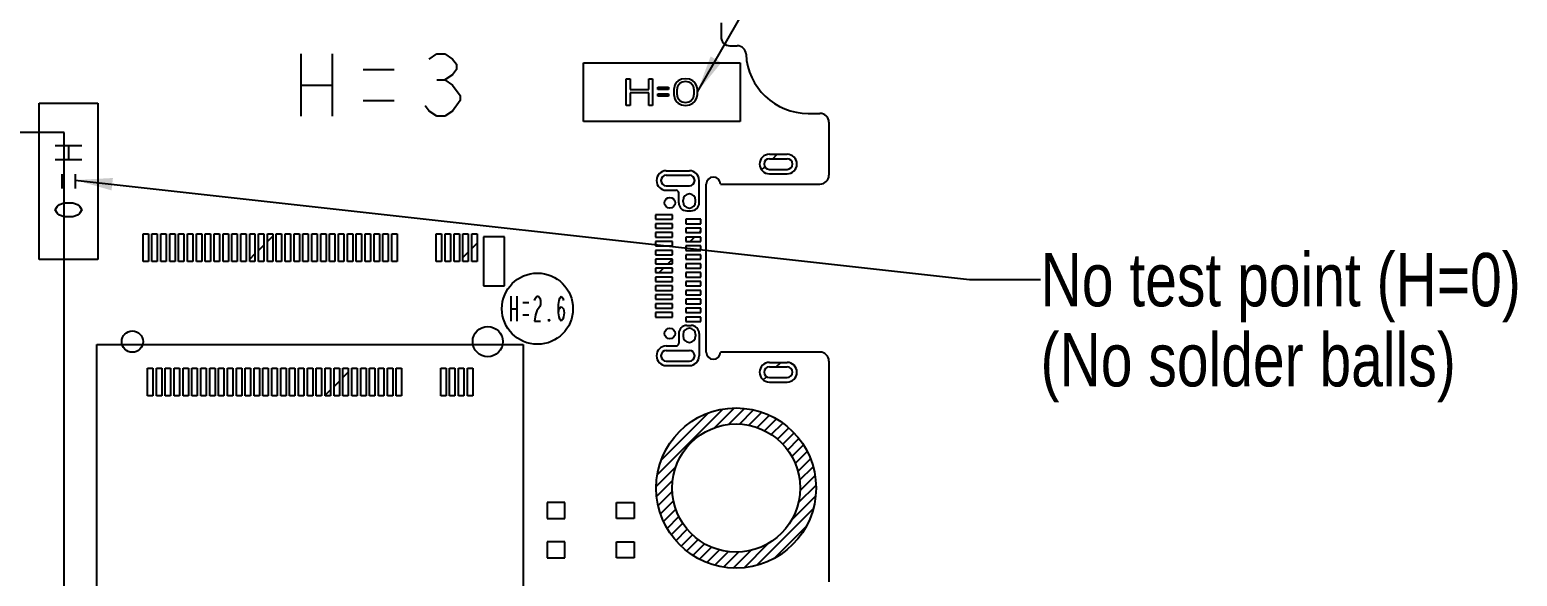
# Model space of a CAD drawing. Header units: millimetres. Extents: x 0 to 841, y 0 to 594.
# Drawn here: x 452.7 to 536.4, y 396.4 to 427.2 of the extents above; entities that cross this region are included whole.
import ezdxf

# ---------------------------------------------------------------- set-up
doc = ezdxf.new("R2010")
doc.units = ezdxf.units.MM
doc.header["$LTSCALE"] = 46.255
doc.layers.get('0').update_dxf_attribs({"linetype": 'CONTINUOUS'})
doc.layers.add('ASSEM_MEM', color=7, linetype='CONTINUOUS')
doc.layers.add('DETAIL', color=7, linetype='CONTINUOUS')
doc.styles.get("Standard").update_dxf_attribs({"font": 'txt', "width": 0.8})
doc.dimstyles.get("Standard").update_dxf_attribs({"dimtxt": 3, "dimasz": 2.1, "dimexe": 2, "dimexo": 1, "dimtad": 1, "dimzin": 0, "dimdsep": 46, "dimtxsty": 'STANDARD', "dimblk": '_FILLED', "dimblk1": '_FILLED', "dimblk2": '_FILLED', "dimcen": 0.09, "dimazin": 0, "dimtol": 1, "dimtp": 0.01, "dimtm": 0.01, "dimtfac": 1, "dimtofl": 0, "dimtmove": 0, "dimatfit": 3, "dimldrblk": '_FILLED', "dimfxl": 1, "dimtolj": 1, "dimtzin": 0, "dimarcsym": 0})

# ---------------------------------------------------------------- blocks, each defined once
blk = doc.blocks.new('_FILLED')
at = {"color": 0, "linetype": 'BYBLOCK'}
blk.add_solid([(0, 0), (-1, 0.167), (-1, -0.167)], dxfattribs=at)

msp = doc.modelspace()

# ---------------------------------------------------------------- linework, layer by layer
at = {"layer": 'ASSEM_MEM', "color": 7, "linetype": 'CONTINUOUS'}
for p, q in [((491.6, 427.556), (491.6, 426.76)), ((492.1, 426.26), (492.51, 426.26)), ((496.505, 422.46), (497.17, 422.46)), ((497.67, 421.96), (497.67, 418.98)), ((490.771, 409.04), (490.771, 418.48)), ((491.571, 418.48), (497.17, 418.48)), ((497.17, 409.04), (491.571, 409.04)), ((497.67, 408.54), (497.67, 396.126))]:
    msp.add_line(p, q, dxfattribs=at)
at = {"layer": 'ASSEM_MEM', "color": 40, "linetype": 'CONTINUOUS'}
for p, q in [((467.96, 425.8), (467.96, 422.3)), ((469.71, 425.8), (469.71, 422.3)), ((475.179, 425.509), (475.617, 425.8)), ((475.617, 425.8), (476.054, 425.8)), ((476.054, 425.8), (476.492, 425.509)), ((476.492, 425.509), (476.71, 425.217)), ((471.46, 424.925), (473.21, 424.925)), ((476.492, 424.634), (476.054, 424.342)), ((476.71, 424.925), (476.492, 424.634)), ((476.71, 425.217), (476.71, 424.925)), ((467.96, 424.05), (469.71, 424.05)), ((475.617, 424.342), (476.054, 424.342)), ((476.054, 424.342), (476.492, 424.05)), ((476.492, 424.05), (476.929, 423.467)), ((486.27, 424.41), (486.493, 424.41)), ((486.27, 422.91), (486.27, 424.41)), ((486.493, 424.41), (486.493, 423.804)), ((486.493, 423.804), (487.53, 423.804)), ((487.53, 423.613), (486.493, 423.613)), ((486.493, 423.613), (486.493, 422.91)), ((487.53, 424.41), (487.752, 424.41)), ((487.53, 423.804), (487.53, 424.41)), ((487.53, 422.91), (487.53, 423.613)), ((487.752, 424.41), (487.752, 422.91)), ((488.048, 423.932), (488.641, 423.932)), ((488.048, 423.804), (488.048, 423.932)), ((488.641, 423.804), (488.048, 423.804)), ((488.641, 423.932), (488.641, 423.804)), ((488.974, 423.964), (488.937, 423.804)), ((488.937, 423.804), (488.937, 423.517)), ((489.011, 424.059), (488.974, 423.964)), ((489.085, 424.187), (489.011, 424.059)), ((489.196, 424.283), (489.085, 424.187)), ((489.159, 423.964), (489.122, 423.772)), ((489.122, 423.772), (489.122, 423.549)), ((489.308, 424.155), (489.159, 423.964)), ((489.382, 424.379), (489.196, 424.283)), ((489.419, 424.219), (489.308, 424.155)), ((489.604, 424.41), (489.382, 424.379)), ((489.604, 424.251), (489.419, 424.219)), ((489.826, 424.379), (489.604, 424.41)), ((489.789, 424.219), (489.604, 424.251)), ((489.9, 424.155), (489.789, 424.219)), ((490.011, 424.283), (489.826, 424.379)), ((490.048, 423.964), (489.9, 424.155)), ((490.122, 424.187), (490.011, 424.283)), ((490.085, 423.772), (490.048, 423.964)), ((490.085, 423.549), (490.085, 423.772)), ((490.196, 424.059), (490.122, 424.187)), ((490.233, 423.964), (490.196, 424.059)), ((490.27, 423.804), (490.233, 423.964)), ((490.27, 423.517), (490.27, 423.804)), ((471.46, 423.175), (473.21, 423.175)), ((475.179, 422.592), (474.96, 422.884)), ((476.929, 423.175), (476.492, 422.592)), ((476.929, 423.467), (476.929, 423.175)), ((486.493, 422.91), (486.27, 422.91)), ((487.752, 422.91), (487.53, 422.91)), ((488.048, 423.549), (488.641, 423.549)), ((488.048, 423.421), (488.048, 423.549)), ((488.641, 423.421), (488.048, 423.421)), ((488.641, 423.549), (488.641, 423.421)), ((488.937, 423.517), (488.974, 423.357)), ((488.974, 423.357), (489.011, 423.262)), ((489.011, 423.262), (489.085, 423.134)), ((489.085, 423.134), (489.196, 423.038)), ((489.122, 423.549), (489.159, 423.357)), ((489.159, 423.357), (489.308, 423.166)), ((489.196, 423.038), (489.382, 422.942)), ((489.308, 423.166), (489.419, 423.102)), ((489.382, 422.942), (489.604, 422.91)), ((489.419, 423.102), (489.604, 423.07)), ((489.604, 423.07), (489.789, 423.102)), ((489.604, 422.91), (489.826, 422.942)), ((489.789, 423.102), (489.9, 423.166)), ((489.826, 422.942), (490.011, 423.038)), ((489.9, 423.166), (490.048, 423.357)), ((490.011, 423.038), (490.122, 423.134)), ((490.048, 423.357), (490.085, 423.549)), ((490.122, 423.134), (490.196, 423.262)), ((490.196, 423.262), (490.233, 423.357)), ((490.233, 423.357), (490.27, 423.517)), ((475.617, 422.3), (475.179, 422.592)), ((476.054, 422.3), (475.617, 422.3)), ((476.492, 422.592), (476.054, 422.3)), ((455.63, 420.64), (454.13, 420.64)), ((454.88, 420.64), (454.88, 419.84)), ((455.63, 419.84), (454.13, 419.84)), ((454.505, 419.04), (454.505, 418.24)), ((455.255, 419.04), (455.255, 418.24)), ((454.13, 417.04), (454.255, 417.24)), ((454.255, 416.84), (454.13, 417.04)), ((454.255, 417.24), (454.38, 417.34)), ((454.38, 417.34), (454.63, 417.44)), ((454.63, 417.44), (455.13, 417.44)), ((455.13, 417.44), (455.38, 417.34)), ((455.38, 417.34), (455.505, 417.24)), ((455.505, 417.24), (455.63, 417.04)), ((455.63, 417.04), (455.505, 416.84)), ((454.38, 416.74), (454.255, 416.84)), ((454.63, 416.64), (454.38, 416.74)), ((455.13, 416.64), (454.63, 416.64)), ((455.38, 416.74), (455.13, 416.64)), ((455.505, 416.84), (455.38, 416.74)), ((479.779, 412.182), (479.779, 410.782)), ((480.112, 412.182), (480.112, 410.782)), ((481.112, 411.948), (481.154, 412.065)), ((481.154, 412.065), (481.237, 412.182)), ((481.237, 412.182), (481.321, 412.182)), ((481.321, 412.182), (481.404, 412.065)), ((481.404, 412.065), (481.446, 411.948)), ((481.446, 411.948), (481.446, 411.715)), ((482.446, 411.715), (482.487, 411.948)), ((482.487, 411.948), (482.529, 412.065)), ((482.529, 412.065), (482.612, 412.182)), ((482.612, 412.182), (482.696, 412.065)), ((482.696, 412.065), (482.737, 411.948)), ((479.779, 411.482), (480.112, 411.482)), ((480.446, 411.832), (480.779, 411.832)), ((480.446, 411.132), (480.779, 411.132)), ((481.154, 411.132), (481.112, 410.782)), ((481.237, 411.365), (481.154, 411.132)), ((481.404, 411.598), (481.237, 411.365)), ((481.446, 411.715), (481.404, 411.598)), ((482.446, 411.248), (482.446, 411.715)), ((482.446, 411.248), (482.487, 411.482)), ((482.487, 411.015), (482.446, 411.248)), ((482.487, 411.482), (482.612, 411.598)), ((482.612, 411.598), (482.737, 411.482)), ((482.737, 411.482), (482.779, 411.248)), ((482.779, 411.248), (482.737, 411.015)), ((481.112, 410.782), (481.446, 410.782)), ((481.904, 410.898), (481.946, 410.782)), ((481.904, 410.782), (481.904, 410.898)), ((481.946, 410.782), (481.904, 410.782)), ((482.529, 410.898), (482.487, 411.015)), ((482.612, 410.782), (482.529, 410.898)), ((482.696, 410.898), (482.612, 410.782)), ((482.737, 411.015), (482.696, 410.898))]:
    msp.add_line(p, q, dxfattribs=at)
at = {"layer": 'ASSEM_MEM', "color": 4, "linetype": 'CONTINUOUS'}
for p, q in [((483.87, 425.31), (492.67, 425.31)), ((483.87, 422.01), (483.87, 425.31)), ((492.67, 425.31), (492.67, 422.01)), ((453.23, 423.04), (456.53, 423.04)), ((453.23, 414.24), (453.23, 423.04)), ((456.53, 423.04), (456.53, 414.24)), ((492.67, 422.01), (483.87, 422.01)), ((454.63, 421.38), (376.63, 421.38)), ((454.63, 393.37), (454.63, 421.38)), ((494.321, 420.16), (495.321, 420.16)), ((494.321, 419.91), (495.321, 419.91)), ((488.52, 419.235), (489.821, 419.235)), ((488.52, 418.985), (489.821, 418.985)), ((490.371, 417.435), (490.371, 418.685)), ((494.321, 419.31), (495.321, 419.31)), ((494.321, 419.06), (495.321, 419.06)), ((488.52, 418.386), (489.821, 418.386)), ((488.52, 418.136), (489.071, 418.136)), ((489.221, 417.435), (489.221, 417.986)), ((489.471, 417.485), (489.471, 417.585)), ((489.671, 416.985), (489.921, 416.985)), ((490.171, 417.485), (490.171, 417.585)), ((488.871, 416.76), (487.921, 416.76)), ((487.921, 416.76), (487.921, 416.51)), ((487.921, 416.51), (488.871, 416.51)), ((488.871, 416.26), (487.921, 416.26)), ((487.921, 416.26), (487.921, 416.01)), ((488.871, 416.51), (488.871, 416.76)), ((488.871, 416.01), (488.871, 416.26)), ((490.471, 416.51), (489.621, 416.51)), ((489.621, 416.51), (489.621, 416.26)), ((489.621, 416.26), (490.471, 416.26)), ((490.471, 416.26), (490.471, 416.51)), ((459.075, 415.69), (459.375, 415.69)), ((459.075, 414.14), (459.075, 415.69)), ((459.375, 415.69), (459.375, 414.14)), ((459.575, 415.69), (459.875, 415.69)), ((459.575, 414.14), (459.575, 415.69)), ((459.875, 415.69), (459.875, 414.14)), ((460.075, 415.69), (460.375, 415.69)), ((460.075, 414.14), (460.075, 415.69)), ((460.375, 415.69), (460.375, 414.14)), ((460.575, 415.69), (460.875, 415.69)), ((460.575, 414.14), (460.575, 415.69)), ((460.875, 415.69), (460.875, 414.14)), ((461.075, 415.69), (461.375, 415.69)), ((461.075, 414.14), (461.075, 415.69)), ((461.375, 415.69), (461.375, 414.14)), ((461.575, 415.69), (461.875, 415.69)), ((461.575, 414.14), (461.575, 415.69)), ((461.875, 415.69), (461.875, 414.14)), ((462.075, 415.69), (462.375, 415.69)), ((462.075, 414.14), (462.075, 415.69)), ((462.375, 415.69), (462.375, 414.14)), ((462.575, 415.69), (462.875, 415.69)), ((462.575, 414.14), (462.575, 415.69)), ((462.875, 415.69), (462.875, 414.14)), ((463.075, 415.69), (463.375, 415.69)), ((463.075, 414.14), (463.075, 415.69)), ((463.375, 415.69), (463.375, 414.14)), ((463.575, 415.69), (463.875, 415.69)), ((463.575, 414.14), (463.575, 415.69)), ((463.875, 415.69), (463.875, 414.14)), ((464.075, 415.69), (464.375, 415.69)), ((464.075, 414.14), (464.075, 415.69)), ((464.375, 415.69), (464.375, 414.14)), ((464.575, 415.69), (464.875, 415.69)), ((464.575, 414.14), (464.575, 415.69)), ((464.875, 415.69), (464.875, 414.14)), ((465.075, 415.69), (465.375, 415.69)), ((465.075, 414.14), (465.075, 415.69)), ((465.375, 415.69), (465.375, 414.14)), ((465.575, 415.69), (465.875, 415.69)), ((465.575, 414.14), (465.575, 415.69)), ((465.875, 415.69), (465.875, 414.14)), ((466.075, 415.69), (466.375, 415.69)), ((466.075, 414.14), (466.075, 415.69)), ((466.375, 415.69), (466.375, 414.14)), ((466.575, 415.69), (466.875, 415.69)), ((466.575, 414.14), (466.575, 415.69)), ((466.875, 415.69), (466.875, 414.14)), ((467.075, 415.69), (467.375, 415.69)), ((467.075, 414.14), (467.075, 415.69)), ((467.375, 415.69), (467.375, 414.14)), ((467.575, 415.69), (467.875, 415.69)), ((467.575, 414.14), (467.575, 415.69)), ((467.875, 415.69), (467.875, 414.14)), ((468.075, 415.69), (468.375, 415.69)), ((468.075, 414.14), (468.075, 415.69)), ((468.375, 415.69), (468.375, 414.14)), ((468.575, 415.69), (468.875, 415.69)), ((468.575, 414.14), (468.575, 415.69)), ((468.875, 415.69), (468.875, 414.14)), ((469.075, 415.69), (469.375, 415.69)), ((469.075, 414.14), (469.075, 415.69)), ((469.375, 415.69), (469.375, 414.14)), ((469.575, 415.69), (469.875, 415.69)), ((469.575, 414.14), (469.575, 415.69)), ((469.875, 415.69), (469.875, 414.14)), ((470.075, 415.69), (470.375, 415.69)), ((470.075, 414.14), (470.075, 415.69)), ((470.375, 415.69), (470.375, 414.14)), ((470.575, 415.69), (470.875, 415.69)), ((470.575, 414.14), (470.575, 415.69)), ((470.875, 415.69), (470.875, 414.14)), ((471.075, 415.69), (471.375, 415.69)), ((471.075, 414.14), (471.075, 415.69)), ((471.375, 415.69), (471.375, 414.14)), ((471.575, 415.69), (471.875, 415.69)), ((471.575, 414.14), (471.575, 415.69)), ((471.875, 415.69), (471.875, 414.14)), ((472.075, 415.69), (472.375, 415.69)), ((472.075, 414.14), (472.075, 415.69)), ((472.375, 415.69), (472.375, 414.14)), ((472.575, 415.69), (472.875, 415.69)), ((472.575, 414.14), (472.575, 415.69)), ((472.875, 415.69), (472.875, 414.14)), ((473.075, 415.69), (473.375, 415.69)), ((473.075, 414.14), (473.075, 415.69)), ((473.375, 415.69), (473.375, 414.14)), ((475.575, 415.69), (475.875, 415.69)), ((475.575, 414.14), (475.575, 415.69)), ((475.875, 415.69), (475.875, 414.14)), ((476.075, 415.69), (476.375, 415.69)), ((476.075, 414.14), (476.075, 415.69)), ((476.375, 415.69), (476.375, 414.14)), ((476.575, 415.69), (476.875, 415.69)), ((476.575, 414.14), (476.575, 415.69)), ((476.875, 415.69), (476.875, 414.14)), ((477.075, 415.69), (477.375, 415.69)), ((477.075, 414.14), (477.075, 415.69)), ((477.375, 415.69), (477.375, 414.14)), ((477.575, 415.69), (477.875, 415.69)), ((477.575, 414.14), (477.575, 415.69)), ((477.875, 415.69), (477.875, 414.14)), ((479.425, 415.515), (478.225, 415.515)), ((478.225, 415.515), (478.225, 412.765)), ((479.425, 412.765), (479.425, 415.515)), ((487.921, 416.01), (488.871, 416.01)), ((488.871, 415.76), (487.921, 415.76)), ((487.921, 415.76), (487.921, 415.51)), ((487.921, 415.51), (488.871, 415.51)), ((488.871, 415.26), (487.921, 415.26)), ((487.921, 415.26), (487.921, 415.01)), ((488.871, 415.51), (488.871, 415.76)), ((488.871, 415.01), (488.871, 415.26)), ((490.471, 416.01), (489.621, 416.01)), ((489.621, 416.01), (489.621, 415.76)), ((489.621, 415.76), (490.471, 415.76)), ((490.471, 415.51), (489.621, 415.51)), ((489.621, 415.51), (489.621, 415.26)), ((489.621, 415.26), (490.471, 415.26)), ((490.471, 415.76), (490.471, 416.01)), ((490.471, 415.26), (490.471, 415.51)), ((487.921, 415.01), (488.871, 415.01)), ((488.871, 414.76), (487.921, 414.76)), ((487.921, 414.76), (487.921, 414.51)), ((487.921, 414.51), (488.871, 414.51)), ((488.871, 414.51), (488.871, 414.76)), ((490.471, 415.01), (489.621, 415.01)), ((489.621, 415.01), (489.621, 414.76)), ((489.621, 414.76), (490.471, 414.76)), ((490.471, 414.51), (489.621, 414.51)), ((489.621, 414.51), (489.621, 414.26)), ((490.471, 414.76), (490.471, 415.01)), ((490.471, 414.26), (490.471, 414.51)), ((456.53, 414.24), (453.23, 414.24)), ((459.375, 414.14), (459.075, 414.14)), ((459.875, 414.14), (459.575, 414.14)), ((460.375, 414.14), (460.075, 414.14)), ((460.875, 414.14), (460.575, 414.14)), ((461.375, 414.14), (461.075, 414.14)), ((461.875, 414.14), (461.575, 414.14)), ((462.375, 414.14), (462.075, 414.14)), ((462.875, 414.14), (462.575, 414.14)), ((463.375, 414.14), (463.075, 414.14)), ((463.875, 414.14), (463.575, 414.14)), ((464.375, 414.14), (464.075, 414.14)), ((464.875, 414.14), (464.575, 414.14)), ((465.375, 414.14), (465.075, 414.14)), ((465.875, 414.14), (465.575, 414.14)), ((466.375, 414.14), (466.075, 414.14)), ((466.875, 414.14), (466.575, 414.14)), ((467.375, 414.14), (467.075, 414.14)), ((467.875, 414.14), (467.575, 414.14)), ((468.375, 414.14), (468.075, 414.14)), ((468.875, 414.14), (468.575, 414.14)), ((469.375, 414.14), (469.075, 414.14)), ((469.875, 414.14), (469.575, 414.14)), ((470.375, 414.14), (470.075, 414.14)), ((470.875, 414.14), (470.575, 414.14)), ((471.375, 414.14), (471.075, 414.14)), ((471.875, 414.14), (471.575, 414.14)), ((472.375, 414.14), (472.075, 414.14)), ((472.875, 414.14), (472.575, 414.14)), ((473.375, 414.14), (473.075, 414.14)), ((475.875, 414.14), (475.575, 414.14)), ((476.375, 414.14), (476.075, 414.14)), ((476.875, 414.14), (476.575, 414.14)), ((477.375, 414.14), (477.075, 414.14)), ((477.875, 414.14), (477.575, 414.14)), ((488.871, 414.26), (487.921, 414.26)), ((487.921, 414.26), (487.921, 414.01)), ((487.921, 414.01), (488.871, 414.01)), ((488.871, 413.76), (487.921, 413.76)), ((487.921, 413.76), (487.921, 413.51)), ((488.871, 414.01), (488.871, 414.26)), ((488.871, 413.51), (488.871, 413.76)), ((489.621, 414.26), (490.471, 414.26)), ((490.471, 414.01), (489.621, 414.01)), ((489.621, 414.01), (489.621, 413.76)), ((489.621, 413.76), (490.471, 413.76)), ((490.471, 413.76), (490.471, 414.01)), ((478.225, 412.765), (479.425, 412.765)), ((487.921, 413.51), (488.871, 413.51)), ((488.871, 413.26), (487.921, 413.26)), ((487.921, 413.26), (487.921, 413.01)), ((487.921, 413.01), (488.871, 413.01)), ((488.871, 412.76), (487.921, 412.76)), ((487.921, 412.76), (487.921, 412.51)), ((488.871, 413.01), (488.871, 413.26)), ((488.871, 412.51), (488.871, 412.76)), ((490.471, 413.51), (489.621, 413.51)), ((489.621, 413.51), (489.621, 413.26)), ((489.621, 413.26), (490.471, 413.26)), ((490.471, 413.01), (489.621, 413.01)), ((489.621, 413.01), (489.621, 412.76)), ((489.621, 412.76), (490.471, 412.76)), ((490.471, 413.26), (490.471, 413.51)), ((490.471, 412.76), (490.471, 413.01)), ((487.921, 412.51), (488.871, 412.51)), ((488.871, 412.26), (487.921, 412.26)), ((487.921, 412.26), (487.921, 412.01)), ((487.921, 412.01), (488.871, 412.01)), ((488.871, 412.01), (488.871, 412.26)), ((490.471, 412.51), (489.621, 412.51)), ((489.621, 412.51), (489.621, 412.26)), ((489.621, 412.26), (490.471, 412.26)), ((490.471, 412.01), (489.621, 412.01)), ((489.621, 412.01), (489.621, 411.76)), ((490.471, 412.26), (490.471, 412.51)), ((490.471, 411.76), (490.471, 412.01)), ((488.871, 411.76), (487.921, 411.76)), ((487.921, 411.76), (487.921, 411.51)), ((487.921, 411.51), (488.871, 411.51)), ((488.871, 411.26), (487.921, 411.26)), ((487.921, 411.26), (487.921, 411.01)), ((488.871, 411.51), (488.871, 411.76)), ((488.871, 411.01), (488.871, 411.26)), ((489.621, 411.76), (490.471, 411.76)), ((490.471, 411.51), (489.621, 411.51)), ((489.621, 411.51), (489.621, 411.26)), ((489.621, 411.26), (490.471, 411.26)), ((490.471, 411.26), (490.471, 411.51)), ((487.921, 411.01), (488.871, 411.01)), ((490.471, 411.01), (489.621, 411.01)), ((489.621, 411.01), (489.621, 410.76)), ((489.621, 410.76), (490.471, 410.76)), ((489.671, 410.536), (489.921, 410.536)), ((490.471, 410.76), (490.471, 411.01)), ((456.47, 409.47), (480.47, 409.47)), ((456.47, 378.73), (456.47, 409.47)), ((480.47, 409.47), (480.47, 378.73)), ((488.52, 409.385), (489.071, 409.385)), ((489.221, 410.086), (489.221, 409.535)), ((489.471, 410.035), (489.471, 409.935)), ((490.171, 410.035), (490.171, 409.935)), ((490.371, 410.086), (490.371, 408.835)), ((488.52, 409.135), (489.821, 409.135)), ((488.52, 408.536), (489.821, 408.536)), ((459.325, 408.14), (459.625, 408.14)), ((459.325, 406.59), (459.325, 408.14)), ((459.625, 408.14), (459.625, 406.59)), ((459.825, 408.14), (460.125, 408.14)), ((459.825, 406.59), (459.825, 408.14)), ((460.125, 408.14), (460.125, 406.59)), ((460.325, 408.14), (460.625, 408.14)), ((460.325, 406.59), (460.325, 408.14)), ((460.625, 408.14), (460.625, 406.59)), ((460.825, 408.14), (461.125, 408.14)), ((460.825, 406.59), (460.825, 408.14)), ((461.125, 408.14), (461.125, 406.59)), ((461.325, 408.14), (461.625, 408.14)), ((461.325, 406.59), (461.325, 408.14)), ((461.625, 408.14), (461.625, 406.59)), ((461.825, 408.14), (462.125, 408.14)), ((461.825, 406.59), (461.825, 408.14)), ((462.125, 408.14), (462.125, 406.59)), ((462.325, 408.14), (462.625, 408.14)), ((462.325, 406.59), (462.325, 408.14)), ((462.625, 408.14), (462.625, 406.59)), ((462.825, 408.14), (463.125, 408.14)), ((462.825, 406.59), (462.825, 408.14)), ((463.125, 408.14), (463.125, 406.59)), ((463.325, 408.14), (463.625, 408.14)), ((463.325, 406.59), (463.325, 408.14)), ((463.625, 408.14), (463.625, 406.59)), ((463.825, 408.14), (464.125, 408.14)), ((463.825, 406.59), (463.825, 408.14)), ((464.125, 408.14), (464.125, 406.59)), ((464.325, 408.14), (464.625, 408.14)), ((464.325, 406.59), (464.325, 408.14)), ((464.625, 408.14), (464.625, 406.59)), ((464.825, 408.14), (465.125, 408.14)), ((464.825, 406.59), (464.825, 408.14)), ((465.125, 408.14), (465.125, 406.59)), ((465.325, 408.14), (465.625, 408.14)), ((465.325, 406.59), (465.325, 408.14)), ((465.625, 408.14), (465.625, 406.59)), ((465.825, 408.14), (466.125, 408.14)), ((465.825, 406.59), (465.825, 408.14)), ((466.125, 408.14), (466.125, 406.59)), ((466.325, 408.14), (466.625, 408.14)), ((466.325, 406.59), (466.325, 408.14)), ((466.625, 408.14), (466.625, 406.59)), ((466.825, 408.14), (467.125, 408.14)), ((466.825, 406.59), (466.825, 408.14)), ((467.125, 408.14), (467.125, 406.59)), ((467.325, 408.14), (467.625, 408.14)), ((467.325, 406.59), (467.325, 408.14)), ((467.625, 408.14), (467.625, 406.59)), ((467.825, 408.14), (468.125, 408.14)), ((467.825, 406.59), (467.825, 408.14)), ((468.125, 408.14), (468.125, 406.59)), ((468.325, 408.14), (468.625, 408.14)), ((468.325, 406.59), (468.325, 408.14)), ((468.625, 408.14), (468.625, 406.59)), ((468.825, 408.14), (469.125, 408.14)), ((468.825, 406.59), (468.825, 408.14)), ((469.125, 408.14), (469.125, 406.59)), ((469.325, 408.14), (469.625, 408.14)), ((469.325, 406.59), (469.325, 408.14)), ((469.625, 408.14), (469.625, 406.59)), ((469.825, 408.14), (470.125, 408.14)), ((469.825, 406.59), (469.825, 408.14)), ((470.125, 408.14), (470.125, 406.59)), ((470.325, 408.14), (470.625, 408.14)), ((470.325, 406.59), (470.325, 408.14)), ((470.625, 408.14), (470.625, 406.59)), ((470.825, 408.14), (471.125, 408.14)), ((470.825, 406.59), (470.825, 408.14)), ((471.125, 408.14), (471.125, 406.59)), ((471.325, 408.14), (471.625, 408.14)), ((471.325, 406.59), (471.325, 408.14)), ((471.625, 408.14), (471.625, 406.59)), ((471.825, 408.14), (472.125, 408.14)), ((471.825, 406.59), (471.825, 408.14)), ((472.125, 408.14), (472.125, 406.59)), ((472.325, 408.14), (472.625, 408.14)), ((472.325, 406.59), (472.325, 408.14)), ((472.625, 408.14), (472.625, 406.59)), ((472.825, 408.14), (473.125, 408.14)), ((472.825, 406.59), (472.825, 408.14)), ((473.125, 408.14), (473.125, 406.59)), ((473.325, 408.14), (473.625, 408.14)), ((473.325, 406.59), (473.325, 408.14)), ((473.625, 408.14), (473.625, 406.59)), ((475.825, 408.14), (476.125, 408.14)), ((475.825, 406.59), (475.825, 408.14)), ((476.125, 408.14), (476.125, 406.59)), ((476.325, 408.14), (476.625, 408.14)), ((476.325, 406.59), (476.325, 408.14)), ((476.625, 408.14), (476.625, 406.59)), ((476.825, 408.14), (477.125, 408.14)), ((476.825, 406.59), (476.825, 408.14)), ((477.125, 408.14), (477.125, 406.59)), ((477.325, 408.14), (477.625, 408.14)), ((477.325, 406.59), (477.325, 408.14)), ((477.625, 408.14), (477.625, 406.59)), ((488.52, 408.286), (489.821, 408.286)), ((494.321, 408.46), (495.321, 408.46)), ((494.321, 408.21), (495.321, 408.21)), ((494.321, 407.61), (495.321, 407.61)), ((494.321, 407.36), (495.321, 407.36)), ((459.625, 406.59), (459.325, 406.59)), ((460.125, 406.59), (459.825, 406.59)), ((460.625, 406.59), (460.325, 406.59)), ((461.125, 406.59), (460.825, 406.59)), ((461.625, 406.59), (461.325, 406.59)), ((462.125, 406.59), (461.825, 406.59)), ((462.625, 406.59), (462.325, 406.59)), ((463.125, 406.59), (462.825, 406.59)), ((463.625, 406.59), (463.325, 406.59)), ((464.125, 406.59), (463.825, 406.59)), ((464.625, 406.59), (464.325, 406.59)), ((465.125, 406.59), (464.825, 406.59)), ((465.625, 406.59), (465.325, 406.59)), ((466.125, 406.59), (465.825, 406.59)), ((466.625, 406.59), (466.325, 406.59)), ((467.125, 406.59), (466.825, 406.59)), ((467.625, 406.59), (467.325, 406.59)), ((468.125, 406.59), (467.825, 406.59)), ((468.625, 406.59), (468.325, 406.59)), ((469.125, 406.59), (468.825, 406.59)), ((469.625, 406.59), (469.325, 406.59)), ((470.125, 406.59), (469.825, 406.59)), ((470.625, 406.59), (470.325, 406.59)), ((471.125, 406.59), (470.825, 406.59)), ((471.625, 406.59), (471.325, 406.59)), ((472.125, 406.59), (471.825, 406.59)), ((472.625, 406.59), (472.325, 406.59)), ((473.125, 406.59), (472.825, 406.59)), ((473.625, 406.59), (473.325, 406.59)), ((476.125, 406.59), (475.825, 406.59)), ((476.625, 406.59), (476.325, 406.59)), ((477.125, 406.59), (476.825, 406.59)), ((477.625, 406.59), (477.325, 406.59)), ((482.82, 400.585), (481.82, 400.585)), ((481.82, 400.585), (481.82, 399.685)), ((482.82, 399.685), (482.82, 400.585)), ((485.72, 400.585), (486.72, 400.585)), ((485.72, 399.685), (485.72, 400.585)), ((486.72, 400.585), (486.72, 399.685)), ((481.82, 399.685), (482.82, 399.685)), ((486.72, 399.685), (485.72, 399.685)), ((482.82, 398.385), (481.82, 398.385)), ((481.82, 398.385), (481.82, 397.485)), ((482.82, 397.485), (482.82, 398.385)), ((485.72, 398.385), (486.72, 398.385)), ((485.72, 397.485), (485.72, 398.385)), ((486.72, 398.385), (486.72, 397.485)), ((481.82, 397.485), (482.82, 397.485)), ((486.72, 397.485), (485.72, 397.485))]:
    msp.add_line(p, q, dxfattribs=at)
at = {"layer": 'ASSEM_MEM', "color": 2, "linetype": 'CONTINUOUS'}
for p, q in [((493.882, 419.279), (494.062, 419.459)), ((494.514, 419.91), (494.764, 420.16)), ((466.075, 415.259), (466.375, 415.559)), ((489.864, 415.26), (490.114, 415.51)), ((490.364, 415.76), (490.471, 415.867)), ((465.075, 414.259), (465.375, 414.559)), ((465.575, 414.759), (465.875, 415.059)), ((477.075, 414.365), (477.375, 414.665)), ((477.575, 414.865), (477.875, 415.165)), ((476.85, 414.14), (476.875, 414.165)), ((488.114, 413.51), (488.364, 413.76)), ((488.614, 414.01), (488.864, 414.26)), ((470.325, 407.615), (470.625, 407.915)), ((470.825, 408.115), (470.85, 408.14)), ((494.708, 408.21), (494.958, 408.46)), ((469.325, 406.615), (469.625, 406.915)), ((469.825, 407.115), (470.125, 407.415)), ((493.978, 407.481), (494.157, 407.659)), ((488.013, 402.151), (491.7, 405.837)), ((488.23, 402.962), (490.889, 405.621)), ((491.253, 404.795), (492.357, 405.899)), ((492.028, 404.976), (492.927, 405.875)), ((492.642, 404.995), (493.438, 405.791)), ((493.169, 404.928), (493.901, 405.66)), ((493.636, 404.8), (494.327, 405.491)), ((494.054, 404.623), (494.718, 405.287)), ((494.432, 404.406), (495.079, 405.053)), ((494.772, 404.152), (495.41, 404.79)), ((495.077, 403.862), (495.714, 404.499)), ((495.347, 403.538), (495.989, 404.18)), ((495.581, 403.177), (496.237, 403.833)), ((495.777, 402.778), (496.454, 403.455)), ((495.927, 402.334), (496.639, 403.046)), ((487.951, 401.494), (489.056, 402.598)), ((487.976, 400.924), (488.875, 401.823)), ((496.024, 401.836), (496.788, 402.6)), ((496.048, 401.265), (496.894, 402.111)), ((488.06, 400.413), (488.856, 401.209)), ((495.955, 400.578), (496.947, 401.57)), ((488.191, 399.949), (488.923, 400.682)), ((488.36, 399.524), (489.051, 400.215)), ((493.623, 397.056), (496.795, 400.228)), ((495.562, 399.59), (496.929, 400.956)), ((488.564, 399.133), (489.227, 399.797)), ((488.798, 398.772), (489.445, 399.419)), ((489.061, 398.441), (489.699, 399.079)), ((489.352, 398.137), (489.989, 398.774)), ((489.671, 397.862), (490.313, 398.504)), ((494.619, 397.457), (496.394, 399.232)), ((490.018, 397.614), (490.674, 398.27)), ((490.396, 397.397), (491.073, 398.074)), ((490.805, 397.212), (491.517, 397.924)), ((491.251, 397.063), (492.015, 397.827)), ((491.74, 396.957), (492.586, 397.803)), ((492.281, 396.904), (493.273, 397.896)), ((492.895, 396.922), (494.261, 398.289)), ((486.698, 397.485), (486.72, 397.508))]:
    msp.add_line(p, q, dxfattribs=at)
at = {"layer": 'ASSEM_MEM', "color": 7, "linetype": 'CONTINUOUS'}
for centre, radius in [((488.721, 417.435), 0.3), ((458.475, 409.63), 0.6), ((478.475, 409.63), 0.85), ((488.721, 410.085), 0.3)]:
    msp.add_circle(centre, radius, dxfattribs=at)
at = {"layer": 'ASSEM_MEM', "color": 4, "linetype": 'CONTINUOUS'}
for centre, radius in [((481.27, 411.48), 2), ((492.45, 401.4), 4.5), ((492.45, 401.4), 3.6)]:
    msp.add_circle(centre, radius, dxfattribs=at)
at = {"layer": 'ASSEM_MEM', "color": 7, "linetype": 'CONTINUOUS'}
for centre, radius, start, end in [((492.1, 426.76), 0.5, 180, 270), ((492.51, 425.76), 0.5, 2.29244, 90), ((496.505, 425.96), 3.5, 182.94794, 270), ((497.17, 421.96), 0.5, 0, 90), ((491.171, 418.48), 0.4, 0, 180), ((497.17, 418.98), 0.5, 270, 360), ((491.171, 409.04), 0.4, 180, 360), ((497.17, 408.54), 0.5, 0, 90)]:
    msp.add_arc(centre, radius, start, end, dxfattribs=at)
at = {"layer": 'ASSEM_MEM', "color": 4, "linetype": 'CONTINUOUS'}
for centre, radius, start, end in [((494.321, 419.61), 0.55, 90, 270), ((494.321, 419.61), 0.3, 90, 270), ((495.321, 419.61), 0.55, 270, 90), ((495.321, 419.61), 0.3, 270, 90), ((488.52, 418.685), 0.55, 90, 270), ((488.52, 418.685), 0.3, 90, 270), ((489.821, 418.685), 0.55, 0, 90), ((489.821, 418.685), 0.3, 270, 90), ((489.071, 417.986), 0.15, 0, 90), ((489.821, 417.585), 0.35, 0, 180), ((489.671, 417.435), 0.45, 180, 270), ((489.821, 417.485), 0.35, 180, 360), ((489.921, 417.435), 0.45, 270, 360), ((489.671, 410.086), 0.45, 90, 180), ((489.821, 410.035), 0.35, 0, 180), ((489.921, 410.086), 0.45, 0, 90), ((488.52, 408.835), 0.55, 90, 270), ((489.071, 409.535), 0.15, 270, 360), ((489.821, 409.935), 0.35, 180, 360), ((488.52, 408.835), 0.3, 90, 270), ((489.821, 408.835), 0.3, 270, 90), ((489.821, 408.835), 0.55, 270, 360), ((494.321, 407.91), 0.55, 90, 270), ((494.321, 407.91), 0.3, 90, 270), ((495.321, 407.91), 0.55, 270, 90), ((495.321, 407.91), 0.3, 270, 90)]:
    msp.add_arc(centre, radius, start, end, dxfattribs=at)

# ---------------------------------------------------------------- texts
at = {"layer": 'DETAIL', "color": 2, "linetype": 'CONTINUOUS', "insert": (509.585, 414.614), "char_height": 3, "width": 45.6, "attachment_point": 1, "line_spacing_factor": 0.9}
msp.add_mtext('No test point (H=0)\\P(No solder balls)', dxfattribs=at)

# ---------------------------------------------------------------- leaders
at = {"layer": 'DETAIL', "color": 2, "linetype": 'CONTINUOUS'}
for points in [[(490.27, 423.668), (498.648, 438.217), (502.648, 438.217)], [(455.255, 418.712), (505.585, 413.114), (509.585, 413.114)]]:
    msp.add_leader(points, dimstyle='STANDARD', override={"dimtad": 0}, dxfattribs=at)

doc.saveas('drawing.dxf')
